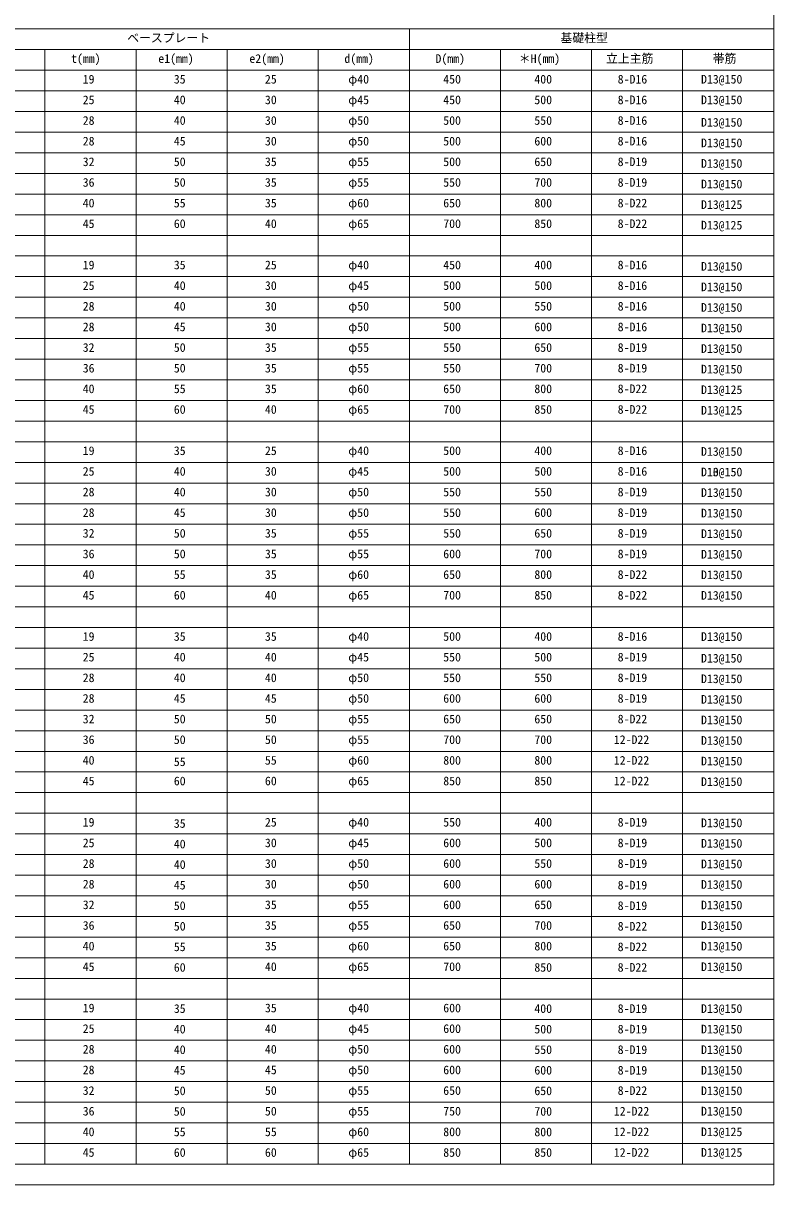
# Model space of a CAD drawing. Units: millimetres, scale not verified. Extents: x -29750 to 29507, y -17676 to 20635.
# Drawn here: x 15018 to 29507, y -17676 to 4748 of the extents above; entities that cross this region are included whole.
import ezdxf
from ezdxf.enums import TextEntityAlignment as Align

# ---------------------------------------------------------------- set-up
doc = ezdxf.new("R2010")
doc.units = ezdxf.units.MM
doc.header["$LTSCALE"] = 30
doc.layers.add('0-2_0-8_文字', color=7, linetype='Continuous', lineweight=18)
doc.layers.add('0-3_0-0', color=7, linetype='Continuous', lineweight=18)
doc.styles.add('ＭＳ ゴシック', font='')
doc.styles.get('ＭＳ ゴシック').set_extended_font_data('MS Gothic')

msp = doc.modelspace()

# ---------------------------------------------------------------- linework, layer by layer
at = {"layer": '0-2_0-8_文字', "lineweight": 9}
for p, q in [((-121.54, 4637.31), (29506.58, 4637.31)), ((-121.54, 4637.31), (29506.58, 4637.31)), ((29506.58, 4637.31), (29506.58, -17675.56)), ((-121.54, 3840.42), (29506.58, 3840.42)), ((-121.54, 254.42), (29506.58, 254.42)), ((-121.54, -3331.57), (29506.58, -3331.57)), ((-121.54, -6917.57), (29506.58, -6917.57)), ((-121.54, -10503.56), (29506.58, -10503.56)), ((-121.54, -14089.56), (29506.58, -14089.56))]:
    msp.add_line(p, q, dxfattribs=at)
at = {"layer": '0-2_0-8_文字'}
for p, q in [((-121.54, 4637.31), (29506.58, 4637.31)), ((-121.54, 4637.31), (29506.58, 4637.31)), ((22471.77, 4637.31), (22471.77, -17277.11)), ((6643.46, 4238.86), (29506.58, 4238.86)), ((15436.97, 4238.86), (15436.97, -17277.11)), ((17195.67, 4238.86), (17195.67, -17277.11)), ((18954.37, 4238.86), (18954.37, -17277.11)), ((20713.07, 4238.86), (20713.07, -17277.11)), ((24230.48, 4238.86), (24230.48, -17277.11)), ((25989.18, 4238.86), (25989.18, -17277.11)), ((27747.88, 4238.86), (27747.88, -17277.11)), ((6643.46, 3441.97), (29506.58, 3441.97)), ((6643.46, 3043.53), (29506.58, 3043.53)), ((6643.46, 2645.09), (29506.58, 2645.09)), ((6643.46, 2246.64), (29506.58, 2246.64)), ((6643.46, 1848.2), (29506.58, 1848.2)), ((6643.46, 1449.75), (29506.58, 1449.75)), ((6643.46, 1051.31), (29506.58, 1051.31)), ((-121.54, 652.87), (29506.58, 652.87)), ((6643.46, -144.02), (29506.58, -144.02)), ((6643.46, -542.47), (29506.58, -542.47)), ((6643.46, -940.91), (29506.58, -940.91)), ((6643.46, -1339.35), (29506.58, -1339.35)), ((6643.46, -1737.8), (29506.58, -1737.8)), ((6643.46, -2136.24), (29506.58, -2136.24)), ((6643.46, -2534.69), (29506.58, -2534.69)), ((-121.54, -2933.13), (29506.58, -2933.13)), ((6643.46, -3730.02), (29506.58, -3730.02)), ((6643.46, -4128.46), (29506.58, -4128.46)), ((6643.46, -4526.91), (29506.58, -4526.91)), ((6643.46, -4925.35), (29506.58, -4925.35)), ((6643.46, -5323.79), (29506.58, -5323.79)), ((6643.46, -5722.24), (29506.58, -5722.24)), ((6643.46, -6120.68), (29506.58, -6120.68)), ((-121.54, -6519.13), (29506.58, -6519.13)), ((6643.46, -7316.01), (29506.58, -7316.01)), ((6643.46, -7714.46), (29506.58, -7714.46)), ((6643.46, -8112.9), (29506.58, -8112.9)), ((6643.46, -8511.34), (29506.58, -8511.34)), ((6643.46, -8909.79), (29506.58, -8909.79)), ((6643.46, -9308.23), (29506.58, -9308.23)), ((6643.46, -9706.68), (29506.58, -9706.68)), ((-121.54, -10105.12), (29506.58, -10105.12)), ((6643.46, -10902.01), (29506.58, -10902.01)), ((6643.46, -11300.45), (29506.58, -11300.45)), ((6643.46, -11698.9), (29506.58, -11698.9)), ((6643.46, -12097.34), (29506.58, -12097.34)), ((6643.46, -12495.78), (29506.58, -12495.78)), ((6643.46, -12894.23), (29506.58, -12894.23)), ((6643.46, -13292.67), (29506.58, -13292.67)), ((-121.54, -13691.12), (29506.58, -13691.12)), ((-121.54, -14089.56), (29506.58, -14089.56)), ((6643.46, -14488), (29506.58, -14488)), ((6643.46, -14886.45), (29506.58, -14886.45)), ((6643.46, -15284.89), (29506.58, -15284.89)), ((6643.46, -15683.34), (29506.58, -15683.34)), ((6643.46, -16081.78), (29506.58, -16081.78)), ((6643.46, -16480.22), (29506.58, -16480.22)), ((6643.46, -16878.67), (29506.58, -16878.67)), ((-121.54, -17277.11), (29506.58, -17277.11)), ((-121.54, -17675.56), (29506.58, -17675.56))]:
    msp.add_line(p, q, dxfattribs=at)
at = {"layer": '0-3_0-0', "lineweight": 9}
for p, q in [((29506.58, -17675.56), (29506.58, 20374.93)), ((-29749.66, -17675.56), (29506.58, -17675.56))]:
    msp.add_line(p, q, dxfattribs=at)

# ---------------------------------------------------------------- texts
at = {"layer": '0-2_0-8_文字', "style": 'ＭＳ ゴシック'}
for s, p in [('ベースプレート', (17025.02, 4330.38)), ('基礎柱型', (25389.18, 4330.38)), ('＊H(mm)', (24584.83, 3931.94)), ('立上主筋', (26268.53, 3931.94))]:
    msp.add_text(s, height=167.6, dxfattribs=at).set_placement(p, align=Align.BOTTOM_LEFT)
at = {"layer": '0-3_0-0', "style": 'ＭＳ ゴシック'}
for s, p in [('t(mm)', (15941.32, 3931.94)), ('e1(mm)', (17625.02, 3931.94)), ('e2(mm)', (19383.72, 3931.94)), ('d(mm)', (21217.42, 3931.94)), ('D(mm)', (22976.13, 3931.94)), ('帯筋', (28327.23, 3931.94)), ('19', (16166.32, 3533.5)), ('35', (17925.02, 3533.5)), ('25', (19683.72, 3533.5)), ('φ40', (21292.42, 3533.5)), ('450', (23126.13, 3533.5)), ('400', (24884.83, 3533.5)), ('8-D16', (26493.53, 3533.5)), ('D13@150', (28102.23, 3533.5)), ('25', (16166.32, 3135.05)), ('40', (17925.02, 3135.05)), ('30', (19683.72, 3135.05)), ('φ45', (21292.42, 3135.05)), ('450', (23126.13, 3135.05)), ('500', (24884.83, 3135.05)), ('8-D16', (26493.53, 3135.05)), ('D13@150', (28102.23, 3135.05)), ('28', (16166.32, 2736.61)), ('40', (17925.02, 2736.61)), ('30', (19683.72, 2736.61)), ('φ50', (21292.42, 2736.61)), ('500', (23126.13, 2736.61)), ('550', (24884.83, 2736.61)), ('8-D16', (26493.53, 2736.61)), ('D13@150', (28102.23, 2701.2)), ('28', (16166.32, 2338.16)), ('45', (17925.02, 2338.16)), ('30', (19683.72, 2338.16)), ('φ50', (21292.42, 2338.16)), ('500', (23126.13, 2338.16)), ('600', (24884.83, 2338.16)), ('8-D16', (26493.53, 2338.16)), ('D13@150', (28102.23, 2304.15)), ('32', (16166.32, 1939.72)), ('50', (17925.02, 1939.72)), ('35', (19683.72, 1939.72)), ('φ55', (21292.42, 1939.72)), ('500', (23126.13, 1939.72)), ('650', (24884.83, 1939.72)), ('8-D19', (26493.53, 1939.72)), ('D13@150', (28102.23, 1907.1)), ('36', (16166.32, 1541.28)), ('50', (17925.02, 1541.28)), ('35', (19683.72, 1541.28)), ('φ55', (21292.42, 1541.28)), ('550', (23126.13, 1541.28)), ('700', (24884.83, 1541.28)), ('8-D19', (26493.53, 1541.28)), ('D13@150', (28102.23, 1510.06)), ('40', (16166.32, 1142.83)), ('55', (17925.02, 1142.83)), ('35', (19683.72, 1142.83)), ('φ60', (21292.42, 1142.83)), ('650', (23126.13, 1142.83)), ('800', (24884.83, 1142.83)), ('8-D22', (26493.53, 1142.83)), ('D13@125', (28102.23, 1113.01)), ('45', (16166.32, 744.39)), ('60', (17925.02, 744.39)), ('40', (19683.72, 744.39)), ('φ65', (21292.42, 744.39)), ('700', (23126.13, 744.39)), ('850', (24884.83, 744.39)), ('8-D22', (26493.53, 744.39)), ('D13@125', (28102.23, 715.96)), ('19', (16166.32, -52.5)), ('35', (17925.02, -52.5)), ('25', (19683.72, -52.5)), ('φ40', (21292.42, -52.5)), ('450', (23126.13, -52.5)), ('400', (24884.83, -52.5)), ('8-D16', (26493.53, -52.5)), ('D13@150', (28102.23, -79.53)), ('25', (16166.32, -450.94)), ('40', (17925.02, -450.94)), ('30', (19683.72, -450.94)), ('φ45', (21292.42, -450.94)), ('500', (23126.13, -450.94)), ('500', (24884.83, -450.94)), ('8-D16', (26493.53, -450.94)), ('D13@150', (28102.23, -475.19)), ('28', (16166.32, -849.39)), ('40', (17925.02, -849.39)), ('30', (19683.72, -849.39)), ('φ50', (21292.42, -849.39)), ('500', (23126.13, -849.39)), ('550', (24884.83, -849.39)), ('8-D16', (26493.53, -849.39)), ('D13@150', (28102.23, -872.24)), ('28', (16166.32, -1247.83)), ('45', (17925.02, -1247.83)), ('30', (19683.72, -1247.83)), ('φ50', (21292.42, -1247.83)), ('500', (23126.13, -1247.83)), ('600', (24884.83, -1247.83)), ('8-D16', (26493.53, -1247.83)), ('D13@150', (28102.23, -1269.28)), ('32', (16166.32, -1646.28)), ('50', (17925.02, -1646.28)), ('35', (19683.72, -1646.28)), ('φ55', (21292.42, -1646.28)), ('550', (23126.13, -1646.28)), ('650', (24884.83, -1646.28)), ('8-D19', (26493.53, -1646.28)), ('D13@150', (28102.23, -1666.33)), ('36', (16166.32, -2044.72)), ('50', (17925.02, -2044.72)), ('35', (19683.72, -2044.72)), ('φ55', (21292.42, -2044.72)), ('550', (23126.13, -2044.72)), ('700', (24884.83, -2044.72)), ('8-D19', (26493.53, -2044.72)), ('D13@150', (28102.23, -2063.38)), ('40', (16166.32, -2443.16)), ('55', (17925.02, -2443.16)), ('35', (19683.72, -2443.16)), ('φ60', (21292.42, -2443.16)), ('650', (23126.13, -2443.16)), ('800', (24884.83, -2443.16)), ('8-D22', (26493.53, -2443.16)), ('D13@125', (28102.23, -2460.43)), ('45', (16166.32, -2841.61)), ('60', (17925.02, -2841.61)), ('40', (19683.72, -2841.61)), ('φ65', (21292.42, -2841.61)), ('700', (23126.13, -2841.61)), ('850', (24884.83, -2841.61)), ('8-D22', (26493.53, -2841.61)), ('D13@125', (28102.23, -2857.48)), ('19', (16166.32, -3638.5)), ('35', (17925.02, -3638.5)), ('25', (19683.72, -3638.5)), ('φ40', (21292.42, -3638.5)), ('500', (23126.13, -3638.5)), ('400', (24884.83, -3638.5)), ('8-D16', (26493.53, -3638.5)), ('D13@150', (28102.23, -3652.97)), ('25', (16166.32, -4036.94)), ('40', (17925.02, -4036.94)), ('30', (19683.72, -4036.94)), ('φ45', (21292.42, -4036.94)), ('500', (23126.13, -4036.94)), ('500', (24884.83, -4036.94)), ('8-D16', (26493.53, -4036.94)), ('D10@150', (28102.23, -4048.62)), ('D13@150', (28102.23, -4050.02)), ('28', (16166.32, -4435.38)), ('40', (17925.02, -4435.38)), ('30', (19683.72, -4435.38)), ('φ50', (21292.42, -4435.38)), ('550', (23126.13, -4435.38)), ('550', (24884.83, -4435.38)), ('8-D19', (26493.53, -4435.38)), ('D13@150', (28102.23, -4445.67)), ('28', (16166.32, -4833.83)), ('45', (17925.02, -4833.83)), ('30', (19683.72, -4833.83)), ('φ50', (21292.42, -4833.83)), ('550', (23126.13, -4833.83)), ('600', (24884.83, -4833.83)), ('8-D19', (26493.53, -4833.83)), ('D13@150', (28102.23, -4842.72)), ('32', (16166.32, -5232.27)), ('50', (17925.02, -5232.27)), ('35', (19683.72, -5232.27)), ('φ55', (21292.42, -5232.27)), ('550', (23126.13, -5232.27)), ('650', (24884.83, -5232.27)), ('8-D19', (26493.53, -5232.27)), ('D13@150', (28102.23, -5239.77)), ('36', (16166.32, -5630.72)), ('50', (17925.02, -5630.72)), ('35', (19683.72, -5630.72)), ('φ55', (21292.42, -5630.72)), ('600', (23126.13, -5630.72)), ('700', (24884.83, -5630.72)), ('8-D19', (26493.53, -5630.72)), ('D13@150', (28102.23, -5636.82)), ('40', (16166.32, -6029.16)), ('55', (17925.02, -6029.16)), ('35', (19683.72, -6029.16)), ('φ60', (21292.42, -6029.16)), ('650', (23126.13, -6029.16)), ('800', (24884.83, -6029.16)), ('8-D22', (26493.53, -6029.16)), ('D13@150', (28102.23, -6033.87)), ('45', (16166.32, -6427.6)), ('60', (17925.02, -6427.6)), ('40', (19683.72, -6427.6)), ('φ65', (21292.42, -6427.6)), ('φ65', (21292.42, -6427.6)), ('700', (23126.13, -6427.6)), ('850', (24884.83, -6427.6)), ('8-D22', (26493.53, -6427.6)), ('D13@150', (28102.23, -6430.92)), ('19', (16166.32, -7224.49)), ('35', (17925.02, -7224.49)), ('35', (19683.72, -7224.49)), ('φ40', (21292.42, -7224.49)), ('500', (23126.13, -7224.49)), ('400', (24884.83, -7224.49)), ('8-D16', (26493.53, -7224.49)), ('D13@150', (28102.23, -7226.41)), ('25', (16166.32, -7622.93)), ('40', (17925.02, -7622.93)), ('40', (19683.72, -7622.93)), ('φ45', (21292.42, -7622.93)), ('550', (23126.13, -7622.93)), ('500', (24884.83, -7622.93)), ('8-D19', (26493.53, -7622.93)), ('D13@150', (28102.23, -7644.55)), ('28', (16166.32, -8021.38)), ('40', (17925.02, -8021.38)), ('40', (19683.72, -8021.38)), ('φ50', (21292.42, -8021.38)), ('550', (23126.13, -8021.38)), ('550', (24884.83, -8021.38)), ('8-D19', (26493.53, -8021.38)), ('D13@150', (28102.23, -8041.6)), ('28', (16166.32, -8419.82)), ('45', (17925.02, -8419.82)), ('45', (19683.72, -8419.82)), ('φ50', (21292.42, -8419.82)), ('600', (23126.13, -8419.82)), ('600', (24884.83, -8419.82)), ('8-D19', (26493.53, -8419.82)), ('D13@150', (28102.23, -8438.65)), ('32', (16166.32, -8818.27)), ('50', (17925.02, -8818.27)), ('50', (19683.72, -8818.27)), ('φ55', (21292.42, -8818.27)), ('650', (23126.13, -8818.27)), ('650', (24884.83, -8818.27)), ('8-D22', (26493.53, -8818.27)), ('D13@150', (28102.23, -8835.7)), ('36', (16166.32, -9216.71)), ('50', (17925.02, -9216.71)), ('50', (19683.72, -9216.71)), ('φ55', (21292.42, -9216.71)), ('700', (23126.13, -9216.71)), ('700', (24884.83, -9216.71)), ('12-D22', (26418.53, -9216.71)), ('D13@150', (28102.23, -9232.75)), ('40', (16166.32, -9615.15)), ('55', (19683.72, -9615.15)), ('φ60', (21292.42, -9615.15)), ('800', (23126.13, -9615.15)), ('800', (24884.83, -9615.15)), ('12-D22', (26418.53, -9615.15)), ('D13@150', (28102.23, -9629.8)), ('55', (17925.02, -9642.37)), ('45', (16166.32, -10013.6)), ('60', (17925.02, -10013.6)), ('60', (19683.72, -10013.6)), ('φ65', (21292.42, -10013.6)), ('850', (23126.13, -10013.6)), ('850', (24884.83, -10013.6)), ('12-D22', (26418.53, -10013.6)), ('D13@150', (28102.23, -10026.84)), ('19', (16166.32, -10810.49)), ('35', (17925.02, -10833.51)), ('35', (17925.02, -10834.91)), ('25', (19683.72, -10810.49)), ('φ40', (21292.42, -10810.49)), ('550', (23126.13, -10810.49)), ('400', (24884.83, -10810.49)), ('8-D19', (26493.53, -10810.49)), ('D13@150', (28102.23, -10822.34)), ('25', (16166.32, -11208.93)), ('40', (17925.02, -11230.56)), ('30', (19683.72, -11208.93)), ('φ45', (21292.42, -11208.93)), ('600', (23126.13, -11208.93)), ('500', (24884.83, -11208.93)), ('8-D19', (26493.53, -11208.93)), ('D13@150', (28102.23, -11217.99)), ('28', (16166.32, -11607.37)), ('40', (17925.02, -11627.61)), ('30', (19683.72, -11607.37)), ('φ50', (21292.42, -11607.37)), ('600', (23126.13, -11607.37)), ('550', (24884.83, -11607.37)), ('8-D19', (26493.53, -11607.37)), ('D13@150', (28102.23, -11615.04)), ('28', (16166.32, -12005.82)), ('45', (17925.02, -12024.66)), ('30', (19683.72, -12005.82)), ('φ50', (21292.42, -12005.82)), ('600', (23126.13, -12005.82)), ('600', (24884.83, -12005.82)), ('8-D19', (26493.53, -12024.66)), ('D13@150', (28102.23, -12012.09)), ('32', (16166.32, -12404.26)), ('50', (17925.02, -12421.71)), ('35', (19683.72, -12404.26)), ('φ55', (21292.42, -12404.26)), ('600', (23126.13, -12404.26)), ('650', (24884.83, -12404.26)), ('8-D19', (26493.53, -12421.71)), ('D13@150', (28102.23, -12409.14)), ('36', (16166.32, -12802.71)), ('50', (17925.02, -12818.75)), ('35', (19683.72, -12802.71)), ('φ55', (21292.42, -12802.71)), ('650', (23126.13, -12802.71)), ('700', (24884.83, -12802.71)), ('8-D22', (26493.53, -12818.75)), ('D13@150', (28102.23, -12806.18)), ('40', (16166.32, -13201.15)), ('55', (17925.02, -13215.8)), ('35', (19683.72, -13201.15)), ('φ60', (21292.42, -13201.15)), ('650', (23126.13, -13201.15)), ('800', (24884.83, -13201.15)), ('8-D22', (26493.53, -13215.8)), ('D13@150', (28102.23, -13203.23)), ('45', (16166.32, -13599.59)), ('60', (17925.02, -13612.85)), ('40', (19683.72, -13599.59)), ('φ65', (21292.42, -13599.59)), ('700', (23126.13, -13599.59)), ('850', (24884.83, -13612.85)), ('8-D22', (26493.53, -13612.85)), ('D13@150', (28102.23, -13600.28)), ('19', (16166.32, -14396.48)), ('35', (17925.02, -14408.34)), ('35', (19683.72, -14396.48)), ('φ40', (21292.42, -14396.48)), ('600', (23126.13, -14396.48)), ('400', (24884.83, -14408.34)), ('8-D19', (26493.53, -14408.34)), ('D13@150', (28102.23, -14408.34)), ('25', (16166.32, -14794.93)), ('40', (17925.02, -14804)), ('40', (19683.72, -14794.93)), ('φ45', (21292.42, -14794.93)), ('600', (23126.13, -14794.93)), ('500', (24884.83, -14804)), ('8-D19', (26493.53, -14804)), ('D13@150', (28102.23, -14804)), ('28', (16166.32, -15193.37)), ('40', (17925.02, -15201.05)), ('40', (19683.72, -15193.37)), ('φ50', (21292.42, -15193.37)), ('600', (23126.13, -15193.37)), ('550', (24884.83, -15201.05)), ('8-D19', (26493.53, -15201.05)), ('D13@150', (28102.23, -15201.05)), ('28', (16166.32, -15591.81)), ('45', (17925.02, -15598.09)), ('45', (19683.72, -15591.81)), ('φ50', (21292.42, -15591.81)), ('600', (23126.13, -15591.81)), ('600', (24884.83, -15598.09)), ('8-D19', (26493.53, -15598.09)), ('D13@150', (28102.23, -15598.09)), ('32', (16166.32, -15990.26)), ('50', (17925.02, -15995.14)), ('50', (19683.72, -15990.26)), ('φ55', (21292.42, -15990.26)), ('650', (23126.13, -15990.26)), ('650', (24884.83, -15995.14)), ('8-D22', (26493.53, -15990.26)), ('D13@150', (28102.23, -15995.14)), ('36', (16166.32, -16388.7)), ('50', (17925.02, -16392.19)), ('50', (19683.72, -16388.7)), ('φ55', (21292.42, -16388.7)), ('750', (23126.13, -16388.7)), ('700', (24884.83, -16392.19)), ('12-D22', (26418.53, -16388.7)), ('D13@150', (28102.23, -16388.7)), ('40', (16166.32, -16787.15)), ('55', (17925.02, -16789.24)), ('55', (19683.72, -16787.15)), ('φ60', (21292.42, -16787.15)), ('800', (23126.13, -16787.15)), ('800', (24884.83, -16789.24)), ('12-D22', (26418.53, -16787.15)), ('D13@125', (28102.23, -16787.15)), ('45', (16166.32, -17185.59)), ('60', (17925.02, -17186.29)), ('60', (19683.72, -17185.59)), ('φ65', (21292.42, -17185.59)), ('850', (23126.13, -17185.59)), ('850', (24884.83, -17185.59)), ('12-D22', (26418.53, -17185.59)), ('D13@125', (28102.23, -17185.59))]:
    msp.add_text(s, height=167.6, dxfattribs=at).set_placement(p, align=Align.BOTTOM_LEFT)

doc.saveas('drawing.dxf')
